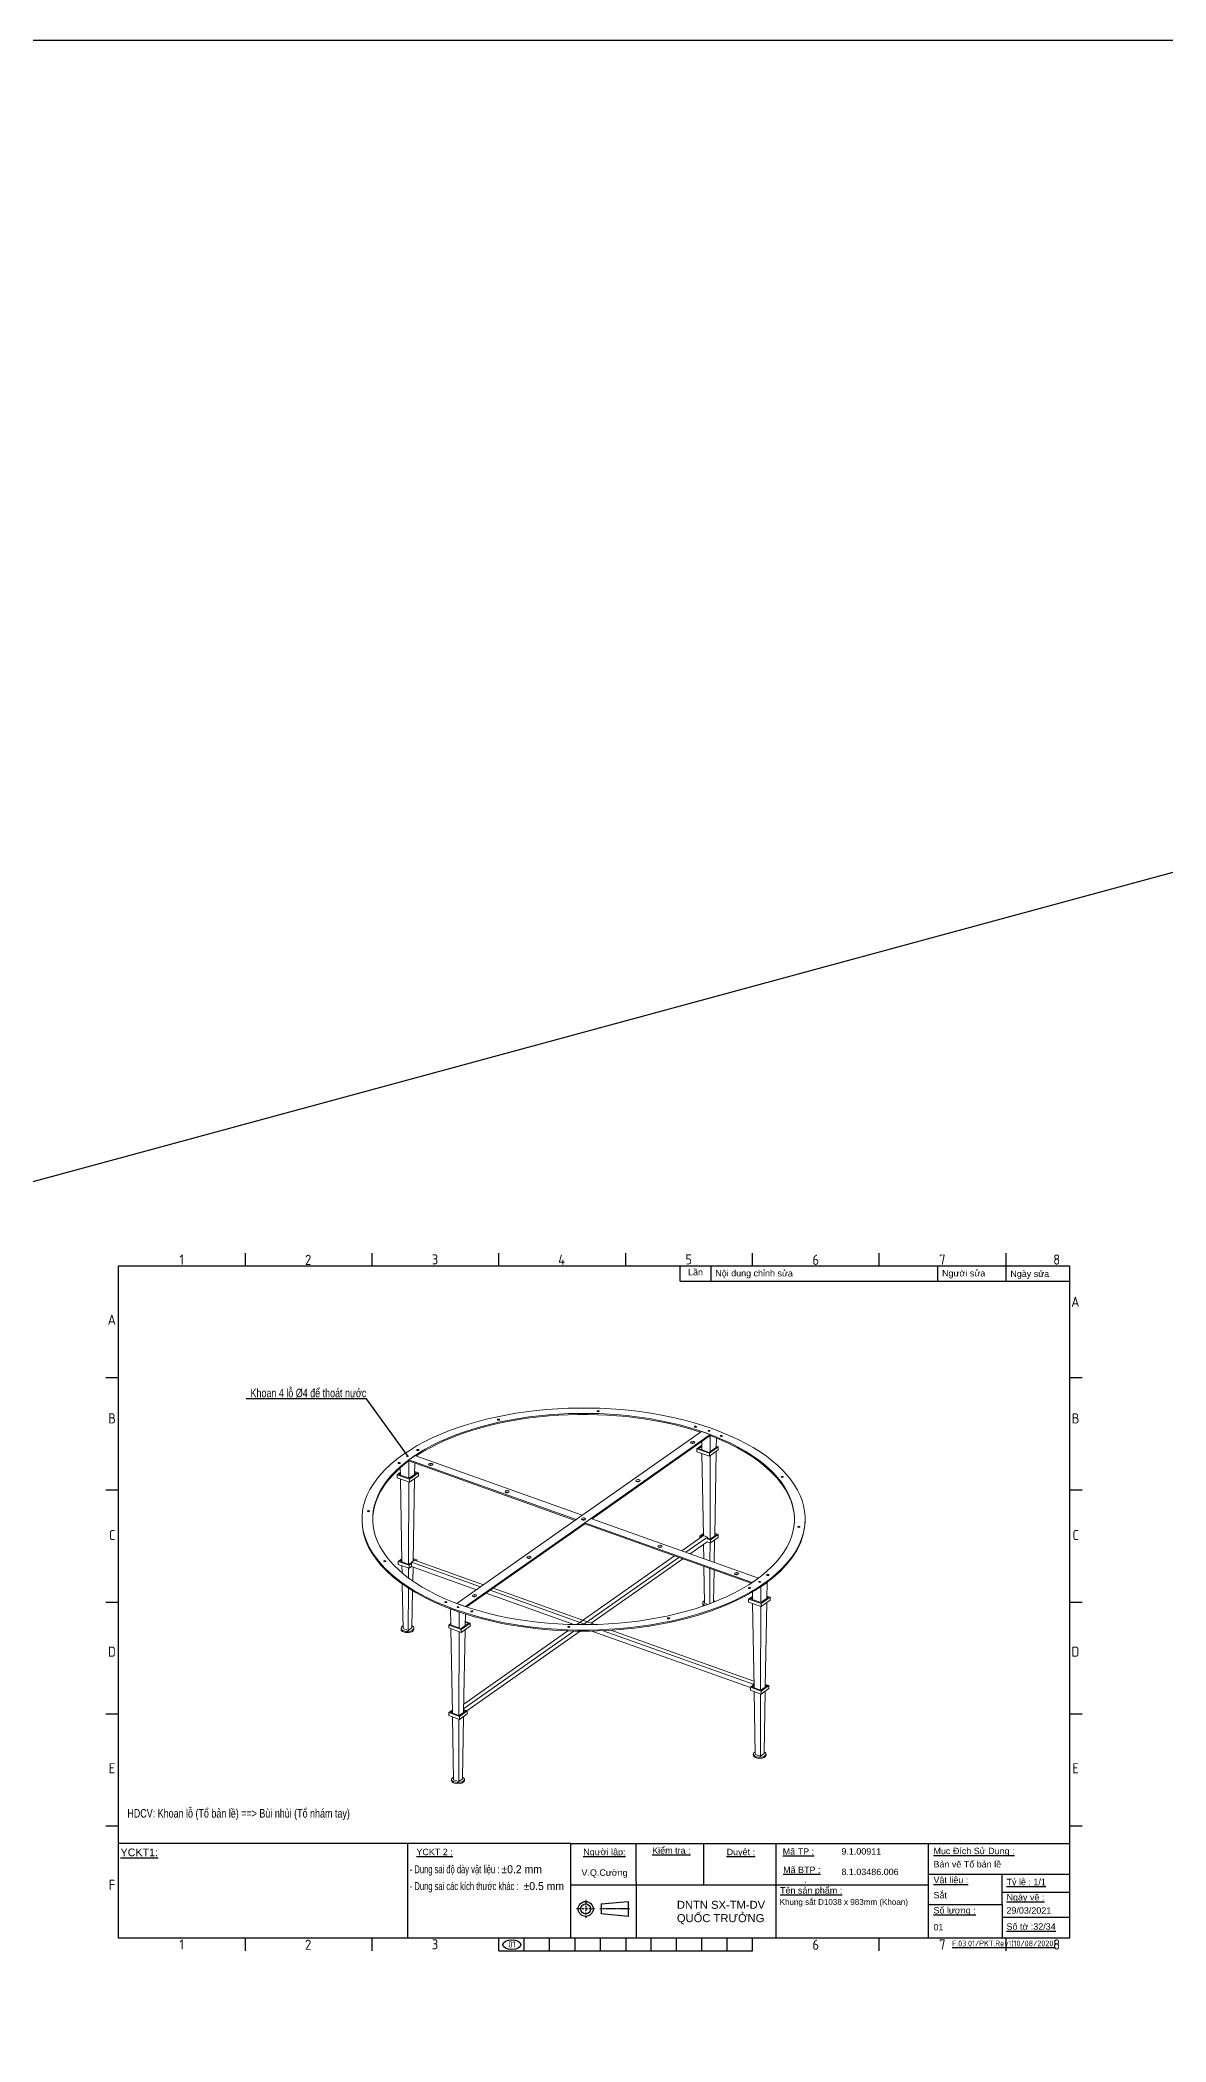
# Model space of a CAD drawing. Header units: millimetres. Extents: x -205945 to -46279, y 28253 to 108078.
# Drawn here: x -76621 to -73984, y 42324 to 47014 of the extents above; entities that cross this region are included whole.
import ezdxf
from ezdxf import colors
from ezdxf.entities.mleader import LeaderData, LeaderLine
from ezdxf.math import Vec2, Vec3

# ---------------------------------------------------------------- set-up
doc = ezdxf.new("R2010")
doc.units = ezdxf.units.MM
for name, pattern in [('CENTER', [2, 1.25, -0.25, 0.25, -0.25]), ('CENTERX2', [4, 2.5, -0.5, 0.5, -0.5]), ('CONTPVMNIL', [0])]:
    doc.linetypes.add(name, pattern=pattern)
doc.layers.get('0').update_dxf_attribs({"linetype": 'CONTPVMNIL'})
for name, color, linetype in [('CENTER', 1, 'CENTERX2'), ('FRAME050', 6, 'Continuous'), ('MAIN', 7, 'Continuous')]:
    doc.layers.add(name, color=color, linetype=linetype)
doc.styles.add('ISOCP', font='isocp')
doc.styles.add('SLDTEXTSTYLE3', font='TXT', dxfattribs={"width": 0.65, "bigfont": 'bigfont'})
doc.styles.get("Standard").update_dxf_attribs({"font": 'isocp.shx'})
doc.styles.add('style1', font='arial.ttf', dxfattribs={"width": 0.75})

# ---------------------------------------------------------------- blocks, each defined once
blk = doc.blocks.new('ẢERHAEEH')
at = {"layer": 'FRAME050'}
for p, q in [((-261.36, 213.96), (-261.36, 217.92)), ((-221.76, 213.96), (-221.76, 217.92)), ((-182.16, 213.96), (-182.16, 217.92)), ((-142.56, 213.96), (-142.56, 217.92)), ((-102.96, 213.96), (-102.96, 217.92)), ((-63.36, 213.96), (-63.36, 217.92)), ((-23.76, 213.96), (-23.76, 217.92)), ((-300.96, 178.96), (-304.92, 178.96)), ((0, 178.96), (-3.96, 178.96)), ((-300.96, 143.96), (-304.92, 143.96)), ((0, 143.96), (-3.96, 143.96)), ((-304.92, 108.96), (-300.96, 108.96)), ((-3.96, 108.96), (0, 108.96)), ((-300.96, 73.96), (-304.92, 73.96)), ((0, 73.96), (-3.96, 73.96)), ((-300.96, 38.96), (-304.92, 38.96)), ((0, 38.96), (-3.96, 38.96)), ((-261.36, 0), (-261.36, 3.96)), ((-221.76, 0), (-221.76, 3.96)), ((-182.16, 0), (-182.16, 3.96)), ((-182.16, 0), (-102.96, 0)), ((-174.24, 0), (-174.24, 3.96)), ((-166.32, 0), (-166.32, 3.96)), ((-158.4, 0), (-158.4, 3.96)), ((-150.48, 0), (-150.48, 3.96)), ((-142.56, 3.96), (-142.56, 0)), ((-134.64, 0), (-134.64, 3.96)), ((-126.72, 0), (-126.72, 3.96)), ((-118.8, 0), (-118.8, 3.96)), ((-110.88, 0), (-110.88, 3.96)), ((-102.96, 0), (-102.96, 3.96)), ((-63.36, 0), (-63.36, 3.96)), ((-23.76, 0), (-23.76, 3.96))]:
    blk.add_line(p, q, dxfattribs=at)
at = {"layer": 'MAIN', "color": 7, "linetype": 'Continuous'}
blk.add_lwpolyline([(-300.96, 213.96), (-3.96, 213.96), (-3.96, 3.96), (-300.96, 3.96)], close=True, dxfattribs=at)
at = {"layer": 'FRAME050', "style": 'ISOCP'}
for s, p in [('1', (-281.95, 214.36)), ('2', (-242.72, 214.28)), ('3', (-203.13, 214.42)), ('4', (-163.63, 214.36)), ('5', (-123.93, 214.42)), ('6', (-84.25, 214.28)), ('7', (-44.67, 214.36)), ('8', (-9.03, 214.36)), ('A', (-3.41, 201.17)), ('A', (-304.37, 195.59)), ('B', (-304.21, 164.74)), ('B', (-3.25, 164.74)), ('C', (-303.97, 128.3)), ('C', (-3.01, 128.3)), ('D', (-304.3, 91.87)), ('D', (-3.34, 91.87)), ('E', (-304.05, 55.44)), ('E', (-3.09, 55.44)), ('F', (-304.05, 19.01)), ('1', (-281.95, 0.4)), ('2', (-242.72, 0.32)), ('3', (-203.13, 0.46)), ('6', (-84.25, 0.32)), ('7', (-44.67, 0.4)), ('8', (-9.03, 0.4))]:
    blk.add_text(s, height=3.17, dxfattribs=at).set_placement(p)

msp = doc.modelspace()

# ---------------------------------------------------------------- linework, layer by layer
at = {"ltscale": 30}
msp.add_line((-135875.365, 28252.757), (-66788.624, 47014.308), dxfattribs=at)
at = {"color": 0, "linetype": 'Continuous', "lineweight": 0, "extrusion": (0, 0.865351, 0.501167)}
for p, q in [((-75071.342, 43754.363, 0), (-75365.305, 43547.693, 0)), ((-75344.948, 43540.42, 0), (-75050.985, 43747.09, 0)), ((-75051.035, 43744.459, 0), (-75327.988, 43549.748, 0)), ((-75070.758, 43721.875, 0), (-75082.438, 43713.663, 0)), ((-75078.253, 43714.015, 0), (-75070.713, 43719.316, 0)), ((-75050.985, 43747.09, 0), (-75071.342, 43754.363, 0)), ((-75070.908, 43730.487, 0), (-75070.573, 43711.271, 0)), ((-75036.411, 43717.53, 0), (-75053.825, 43705.288, 0)), ((-75053.123, 43703.191, 0), (-75032.227, 43717.882, 0)), ((-75050.923, 43744.417, 0), (-75051.032, 43707.251, 0)), ((-75036.687, 43738.843, 0), (-75037.066, 43717.07, 0)), ((-75037.054, 43717.76, 0), (-75036.411, 43717.53, 0)), ((-75032.227, 43717.882, 0), (-75037.022, 43719.595, 0)), ((-75032.227, 43717.882, 0), (-75032.227, 43710.959, 0)), ((-75777.359, 43668.887, 0), (-75777.063, 43651.913, 0)), ((-75757.413, 43685.006, 0), (-75757.531, 43644.935, 0)), ((-75742.814, 43697.948, 0), (-75757.326, 43687.745, 0)), ((-75757.326, 43687.745, 0), (-75365.305, 43547.693, 0)), ((-75367.754, 43545.972, 0), (-75757.255, 43685.124, 0)), ((-75743.167, 43680.091, 0), (-75743.632, 43653.342, 0)), ((-75350.794, 43557.896, 0), (-75742.814, 43697.948, 0)), ((-75082.438, 43713.663, 0), (-75082.438, 43706.741, 0)), ((-75082.438, 43713.663, 0), (-75053.123, 43703.191, 0)), ((-75053.123, 43696.268, 0), (-75082.438, 43706.741, 0)), ((-75053.825, 43705.288, 0), (-75078.253, 43714.015, 0)), ((-75070.594, 43712.477, 0), (-75071.724, 43711.682, 0)), ((-75070.419, 43702.447, 0), (-75067.068, 43510.195, 0)), ((-75032.227, 43710.959, 0), (-75053.123, 43696.268, 0)), ((-75053.123, 43703.191, 0), (-75053.123, 43696.268, 0)), ((-75051.06, 43697.718, 0), (-75051.635, 43502.495, 0)), ((-75037.233, 43707.439, 0), (-75040.674, 43509.445, 0)), ((-75777.174, 43658.252, 0), (-75784.856, 43652.851, 0)), ((-75784.856, 43652.851, 0), (-75755.542, 43642.378, 0)), ((-75784.856, 43652.851, 0), (-75784.856, 43645.928, 0)), ((-75755.542, 43635.455, 0), (-75784.856, 43645.928, 0)), ((-75780.672, 43653.202, 0), (-75777.129, 43655.693, 0)), ((-75756.244, 43644.475, 0), (-75780.672, 43653.202, 0)), ((-75776.909, 43643.089, 0), (-75773.52, 43448.637, 0)), ((-75757.557, 43636.175, 0), (-75758.125, 43443.137, 0)), ((-75738.83, 43656.718, 0), (-75756.244, 43644.475, 0)), ((-75755.542, 43642.378, 0), (-75734.646, 43657.07, 0)), ((-75734.646, 43650.147, 0), (-75755.542, 43635.455, 0)), ((-75755.542, 43642.378, 0), (-75755.542, 43635.455, 0)), ((-75743.799, 43643.711, 0), (-75747.149, 43450.969, 0)), ((-75743.544, 43658.402, 0), (-75738.83, 43656.718, 0)), ((-75734.646, 43657.07, 0), (-75743.512, 43660.237, 0)), ((-75734.646, 43657.07, 0), (-75734.646, 43650.147, 0)), ((-75866.871, 43546.562, 0), (-75866.871, 43549.158, 0)), ((-75365.305, 43547.693, 0), (-75644.84, 43351.167, 0)), ((-75624.483, 43343.894, 0), (-75344.948, 43540.42, 0)), ((-75344.948, 43537.824, 0), (-75621.852, 43343.148, 0)), ((-75344.948, 43540.42, 0), (-74952.811, 43400.327, 0)), ((-74955.548, 43398.709, 0), (-75344.948, 43537.824, 0)), ((-74938.3, 43410.529, 0), (-75330.436, 43550.623, 0)), ((-74828.871, 43546.562, 0), (-74828.871, 43549.158, 0)), ((-75067.189, 43510.238, 0), (-75117.799, 43474.657, 0)), ((-75057.417, 43506.747, 0), (-75108.028, 43471.166, 0)), ((-75057.957, 43495.984, 0), (-75098.234, 43467.667, 0)), ((-75067.152, 43515.005, 0), (-75075.464, 43509.161, 0)), ((-75075.464, 43509.161, 0), (-75075.464, 43504.42, 0)), ((-75075.464, 43509.161, 0), (-75070.993, 43507.564, 0)), ((-75071.28, 43509.513, 0), (-75067.107, 43512.446, 0)), ((-75069.251, 43508.788, 0), (-75071.28, 43509.513, 0)), ((-75057.417, 43506.747, 0), (-75067.189, 43510.238, 0)), ((-75066.713, 43489.828, 0), (-75066.127, 43456.196, 0)), ((-75057.957, 43502.907, 0), (-75050.221, 43500.143, 0)), ((-75050.221, 43493.22, 0), (-75057.957, 43495.984, 0)), ((-75057.417, 43503.286, 0), (-75057.417, 43506.747, 0)), ((-75050.922, 43502.24, 0), (-75057.417, 43504.56, 0)), ((-75051.661, 43493.735, 0), (-75051.786, 43451.073, 0)), ((-75036.411, 43512.442, 0), (-75050.922, 43502.24, 0)), ((-75050.221, 43500.143, 0), (-75032.227, 43512.794, 0)), ((-75032.227, 43505.871, 0), (-75050.221, 43493.22, 0)), ((-75050.221, 43500.143, 0), (-75050.221, 43493.22, 0)), ((-75040.842, 43499.814, 0), (-75041.751, 43447.488, 0)), ((-75040.596, 43513.937, 0), (-75036.411, 43512.442, 0)), ((-75032.227, 43512.794, 0), (-75040.564, 43515.773, 0)), ((-75032.227, 43512.794, 0), (-75032.227, 43505.871, 0)), ((-75773.642, 43455.647, 0), (-75781.954, 43449.803, 0)), ((-75781.954, 43449.803, 0), (-75756.711, 43440.785, 0)), ((-75781.954, 43449.803, 0), (-75781.954, 43442.881, 0)), ((-75756.711, 43433.862, 0), (-75781.954, 43442.881, 0)), ((-75777.77, 43450.155, 0), (-75773.598, 43453.088, 0)), ((-75757.413, 43442.882, 0), (-75777.77, 43450.155, 0)), ((-75773.366, 43439.812, 0), (-75773.075, 43423.13, 0)), ((-75758.151, 43434.377, 0), (-75758.219, 43411.314, 0)), ((-75751.197, 43447.252, 0), (-75757.413, 43442.882, 0)), ((-75756.711, 43440.785, 0), (-75751.197, 43444.662, 0)), ((-75756.711, 43440.785, 0), (-75756.711, 43433.862, 0)), ((-75751.197, 43437.739, 0), (-75756.711, 43433.862, 0)), ((-75744.231, 43453.021, 0), (-75751.197, 43448.123, 0)), ((-75751.197, 43448.123, 0), (-75751.197, 43437.739, 0)), ((-75751.197, 43448.123, 0), (-75589.234, 43390.261, 0)), ((-75751.197, 43437.739, 0), (-75599.027, 43383.376, 0)), ((-75747.403, 43436.384, 0), (-75747.967, 43403.941, 0)), ((-75747.086, 43454.58, 0), (-75742.901, 43453.084, 0)), ((-75738.717, 43453.436, 0), (-75747.055, 43456.415, 0)), ((-75744.231, 43453.021, 0), (-75582.268, 43395.158, 0)), ((-75742.901, 43453.084, 0), (-75743.41, 43452.727, 0)), ((-75740.967, 43451.854, 0), (-75738.717, 43453.436, 0)), ((-75738.717, 43453.436, 0), (-75738.717, 43451.05, 0)), ((-75134.759, 43462.733, 0), (-75363.795, 43301.71, 0)), ((-75124.988, 43459.242, 0), (-75349.24, 43301.582, 0)), ((-75115.194, 43455.743, 0), (-75329.709, 43304.929, 0)), ((-75065.811, 43438.101, 0), (-75064.306, 43351.739, 0)), ((-75051.839, 43433.109, 0), (-75052.081, 43350.868, 0)), ((-75772.621, 43397.093, 0), (-75770.796, 43292.382, 0)), ((-75758.289, 43387.354, 0), (-75758.582, 43288.018, 0)), ((-75559.463, 43387.011, 0), (-75321.338, 43301.939, 0)), ((-75042.062, 43429.616, 0), (-75043.372, 43354.207, 0)), ((-74952.811, 43400.327, 0), (-74938.3, 43410.529, 0)), ((-74932.483, 43390.469, 0), (-74932.635, 43390.523, 0)), ((-74932.483, 43390.469, 0), (-74932.593, 43353.298, 0)), ((-74917.972, 43400.671, 0), (-74932.483, 43390.469, 0)), ((-74917.972, 43400.671, 0), (-74918.626, 43363, 0)), ((-74918.123, 43400.725, 0), (-74917.972, 43400.671, 0)), ((-75748.363, 43381.126, 0), (-75749.875, 43294.139, 0)), ((-75644.84, 43351.167, 0), (-75624.483, 43343.894, 0)), ((-75576.222, 43375.228, 0), (-75370.826, 43301.849, 0)), ((-75566.428, 43382.114, 0), (-75341.076, 43301.605, 0)), ((-75068.845, 43352.618, 0), (-75068.845, 43350.022, 0)), ((-75064.306, 43351.739, 0), (-75056.888, 43349.089, 0)), ((-74952.319, 43367.805, 0), (-74961.096, 43361.634, 0)), ((-74961.096, 43361.634, 0), (-74961.096, 43354.711, 0)), ((-74961.096, 43361.634, 0), (-74931.782, 43351.161, 0)), ((-74931.782, 43344.239, 0), (-74961.096, 43354.711, 0)), ((-74956.912, 43361.986, 0), (-74952.274, 43365.246, 0)), ((-74932.483, 43353.258, 0), (-74956.912, 43361.986, 0)), ((-74952.497, 43378.062, 0), (-74952.188, 43360.298, 0)), ((-74952.034, 43351.474, 0), (-74948.59, 43153.925, 0)), ((-74932.618, 43344.538, 0), (-74933.196, 43148.425, 0)), ((-74915.069, 43365.501, 0), (-74932.483, 43353.258, 0)), ((-74931.782, 43351.161, 0), (-74910.885, 43365.853, 0)), ((-74910.885, 43358.93, 0), (-74931.782, 43344.239, 0)), ((-74931.782, 43351.161, 0), (-74931.782, 43344.239, 0)), ((-74918.794, 43353.37, 0), (-74922.235, 43155.375, 0)), ((-74918.561, 43366.749, 0), (-74915.069, 43365.501, 0)), ((-74910.885, 43365.853, 0), (-74918.529, 43368.584, 0)), ((-74910.885, 43365.853, 0), (-74910.885, 43358.93, 0)), ((-75775.336, 43293.26, 0), (-75775.336, 43290.664, 0)), ((-75770.796, 43292.382, 0), (-75758.582, 43288.018, 0)), ((-75758.582, 43288.018, 0), (-75749.875, 43294.139, 0)), ((-75745.336, 43293.26, 0), (-75745.336, 43290.664, 0)), ((-75658.735, 43304.183, 0), (-75663.515, 43300.822, 0)), ((-75663.515, 43300.822, 0), (-75663.515, 43293.899, 0)), ((-75663.515, 43300.822, 0), (-75634.201, 43290.349, 0)), ((-75634.201, 43283.426, 0), (-75663.515, 43293.899, 0)), ((-75659.331, 43338.383, 0), (-75659.223, 43338.459, 0)), ((-75659.331, 43338.383, 0), (-75658.678, 43300.94, 0)), ((-75638.974, 43331.111, 0), (-75659.331, 43338.383, 0)), ((-75659.331, 43301.173, 0), (-75658.69, 43301.624, 0)), ((-75634.902, 43292.446, 0), (-75659.331, 43301.173, 0)), ((-75638.974, 43331.111, 0), (-75639.083, 43293.94, 0)), ((-75638.866, 43331.187, 0), (-75638.974, 43331.111, 0)), ((-75617.488, 43304.689, 0), (-75634.902, 43292.446, 0)), ((-75634.201, 43290.349, 0), (-75613.304, 43305.04, 0)), ((-75613.304, 43298.118, 0), (-75634.201, 43283.426, 0)), ((-75624.718, 43326.552, 0), (-75625.193, 43299.272, 0)), ((-75624.017, 43300.099, 0), (-75625.171, 43300.511, 0)), ((-75625.052, 43307.391, 0), (-75617.488, 43304.689, 0)), ((-75613.304, 43305.04, 0), (-75625.02, 43309.226, 0)), ((-75613.304, 43305.04, 0), (-75613.304, 43298.118, 0)), ((-75658.524, 43292.116, 0), (-75655.081, 43094.567, 0)), ((-75639.109, 43285.18, 0), (-75639.686, 43089.067, 0)), ((-75634.201, 43290.349, 0), (-75634.201, 43283.426, 0)), ((-75625.36, 43289.642, 0), (-75628.725, 43096.018, 0)), ((-75384.566, 43287.107, 0), (-75628.383, 43115.692, 0)), ((-75370.406, 43286.702, 0), (-75628.013, 43105.591, 0)), ((-75355.94, 43286.488, 0), (-75621.484, 43099.797, 0)), ((-75328.26, 43286.642, 0), (-74957.025, 43154.016, 0)), ((-75301.576, 43287.493, 0), (-74950.754, 43162.16, 0)), ((-75283.604, 43288.458, 0), (-74948.851, 43168.865, 0)), ((-74951.51, 43158.968, 0), (-74957.025, 43155.092, 0)), ((-74957.025, 43155.092, 0), (-74957.025, 43148.169, 0)), ((-74957.025, 43155.092, 0), (-74931.782, 43146.073, 0)), ((-74952.84, 43155.443, 0), (-74948.668, 43158.377, 0)), ((-74932.483, 43148.17, 0), (-74952.84, 43155.443, 0)), ((-74948.758, 43163.562, 0), (-74950.754, 43162.16, 0)), ((-74950.754, 43162.16, 0), (-74950.754, 43158.698, 0)), ((-74917.972, 43158.373, 0), (-74932.483, 43148.17, 0)), ((-74931.782, 43146.073, 0), (-74913.787, 43158.724, 0)), ((-74913.787, 43151.801, 0), (-74931.782, 43139.151, 0)), ((-74922.157, 43159.868, 0), (-74917.972, 43158.373, 0)), ((-74913.787, 43158.724, 0), (-74922.125, 43161.703, 0)), ((-74913.787, 43158.724, 0), (-74913.787, 43151.801, 0)), ((-75628.013, 43105.591, 0), (-75628.555, 43105.785, 0)), ((-75628.013, 43102.13, 0), (-75628.013, 43105.591, 0)), ((-74931.782, 43139.151, 0), (-74957.025, 43148.169, 0)), ((-74948.436, 43145.101, 0), (-74945.867, 42997.67, 0)), ((-74933.221, 43139.665, 0), (-74933.652, 42993.306, 0)), ((-74931.782, 43146.073, 0), (-74931.782, 43139.151, 0)), ((-74922.402, 43145.745, 0), (-74924.945, 42999.428, 0)), ((-75655.203, 43101.577, 0), (-75663.515, 43095.734, 0)), ((-75663.515, 43095.734, 0), (-75663.515, 43088.811, 0)), ((-75663.515, 43095.734, 0), (-75638.272, 43086.716, 0)), ((-75638.272, 43079.793, 0), (-75663.515, 43088.811, 0)), ((-75659.331, 43096.085, 0), (-75655.158, 43099.019, 0)), ((-75638.974, 43088.813, 0), (-75659.331, 43096.085, 0)), ((-75654.927, 43085.743, 0), (-75652.357, 42938.312, 0)), ((-75639.712, 43080.307, 0), (-75640.143, 42933.948, 0)), ((-75624.462, 43099.015, 0), (-75638.974, 43088.813, 0)), ((-75638.272, 43086.716, 0), (-75620.278, 43099.366, 0)), ((-75620.278, 43092.444, 0), (-75638.272, 43079.793, 0)), ((-75638.272, 43086.716, 0), (-75638.272, 43079.793, 0)), ((-75628.893, 43086.387, 0), (-75631.436, 42940.07, 0)), ((-75628.647, 43100.51, 0), (-75624.462, 43099.015, 0)), ((-75620.278, 43099.366, 0), (-75628.615, 43102.345, 0)), ((-75620.278, 43099.366, 0), (-75620.278, 43092.444, 0)), ((-74950.406, 42998.549, 0), (-74950.406, 42995.953, 0)), ((-74945.867, 42997.67, 0), (-74933.652, 42993.306, 0)), ((-74933.652, 42993.306, 0), (-74924.945, 42999.428, 0)), ((-74920.406, 42998.549, 0), (-74920.406, 42995.953, 0)), ((-75656.896, 42939.191, 0), (-75656.896, 42936.595, 0)), ((-75652.357, 42938.312, 0), (-75640.143, 42933.948, 0)), ((-75640.143, 42933.948, 0), (-75631.436, 42940.07, 0)), ((-75626.896, 42939.191, 0), (-75626.896, 42936.595, 0))]:
    msp.add_line(p, q, dxfattribs=at)
for p, q in [((-75377.801, 42789.057, 0), (-76437.065, 42789.057, 0)), ((-75760.657, 42789.057, 0), (-75760.657, 42567.11, 0)), ((-75066.512, 42789.057, 0), (-75066.512, 42692.287, 0)), ((-74540.098, 42717.413, 0), (-74540.098, 42789.057, 0)), ((-75377.801, 42692.287, 0), (-74896.63, 42692.287, 0)), ((-75224.835, 42698.44, 0), (-75224.835, 42567.11, 0)), ((-74828.287, 42698.44, 0), (-74827.325, 42698.44, 0)), ((-74367.297, 42675.209, 0), (-74209.565, 42675.209, 0)), ((-74367.297, 42616.388, 0), (-74209.565, 42616.388, 0))]:
    msp.add_line(p, q)
at = {"ltscale": 3}
msp.add_line((-74896.63, 42692.287, 0), (-74540.098, 42692.287, 0), dxfattribs=at)
at = {"linetype": 'ByBlock'}
msp.add_line((-74367.297, 42646.31, 0), (-74367.297, 42567.11, 0), dxfattribs=at)
at = {"ltscale": 30}
msp.add_lwpolyline([(-135875.365, 47014.308), (-66788.624, 47014.308), (-66788.624, 28252.757), (-135875.365, 28252.757)], close=True, dxfattribs=at)
at = {"color": 0, "linetype": 'Continuous', "lineweight": 0}
for centre, major_axis, start_param, end_param in [((-75347.871, 43549.158, 0), (-519, 0), -5.331687179632194, 0.9514981275473926), ((-75347.871, 43546.562, 0), (-494, 0), -2.15869906, -0.65314679), ((-75092.508, 43726.094, 0), (-2.5, 0), -2.19009453, -0.31736757), ((-75092.508, 43726.094, 0), (2.5, 0), 0.31736757, 0.95149813), ((-75347.871, 43546.562, 0), (494, 0), 0.00524295, 0.92619178), ((-75347.871, 43546.562, 0), (-494, 0), -0.59399185, -0.00524295), ((-75706.099, 43674.541, 0), (-2.5, 0), -2.19009453, -0.31736757), ((-75706.099, 43674.541, 0), (2.5, 0), 0.31736757, 0.95149813), ((-75220.211, 43636.313, 0), (-2.5, 0), -2.19009453, -0.31736757), ((-75220.211, 43636.313, 0), (2.5, 0), 0.31736757, 0.95149813), ((-75526.956, 43610.541, 0), (-2.5, 0), -2.19009453, -0.31736757), ((-75526.956, 43610.541, 0), (2.5, 0), 0.31736757, 0.95149813), ((-75347.871, 43546.562, 0), (-2.5, 0), -2.19009453, -0.31736757), ((-75347.871, 43546.562, 0), (-2.5, 0), -2.19009453, -0.31736757), ((-75347.871, 43546.562, 0), (2.5, 0), 0.31736757, 0.95149813), ((-75347.871, 43546.562, 0), (2.5, 0), 0.31736757, 0.95149813), ((-75168.67, 43482.541, 0), (-2.5, 0), -2.19009453, -0.31736757), ((-75168.67, 43482.541, 0), (2.5, 0), 0.31736757, 0.95149813), ((-75475.615, 43456.752, 0), (-2.5, 0), -2.19009453, -0.31736757), ((-75475.615, 43456.752, 0), (2.5, 0), 0.31736757, 0.95149813), ((-74989.527, 43418.541, 0), (-2.5, 0), -2.19009453, -0.31736757), ((-74989.527, 43418.541, 0), (2.5, 0), 0.31736757, 0.95149813), ((-75603.317, 43366.972, 0), (-2.5, 0), -2.19009453, -0.31736757), ((-75603.317, 43366.972, 0), (2.5, 0), 0.31736757, 0.95149813), ((-75053.845, 43352.618, 0), (-15, 0), -0.6192982, 0.88838671), ((-75053.845, 43352.618, 0), (-15, 0), -0.78894353, -0.6192982), ((-75053.845, 43352.618, 0), (-15, 0), -2.74329553, -2.34977812), ((-75760.336, 43293.26, 0), (-15, 0), -0.78894353, 0.95149813), ((-75760.336, 43293.26, 0), (15, 0), -2.19009453, 0.79181453), ((-74935.406, 42998.549, 0), (-15, 0), -0.78894353, 3.93340718), ((-75641.896, 42939.191, 0), (-15, 0), -0.78894353, 2.52229445), ((-75641.896, 42939.191, 0), (15, 0), -0.6192982, 0.79181453)]:
    msp.add_ellipse(centre, major_axis=major_axis, ratio=0.50116692, start_param=start_param, end_param=end_param, dxfattribs=at)
at = {"color": 0, "linetype": 'Continuous', "lineweight": 0, "extrusion": (-5.55112e-17, -9.24446e-33, -1)}
msp.add_ellipse((-75347.871, 43549.158, 0), major_axis=(494, 0), ratio=0.50116692, start_param=-4.093090781137342, end_param=2.190094526042244, dxfattribs=at)
at = {"color": 0, "linetype": 'Continuous', "lineweight": 0, "extrusion": (1.33279e-16, -5.55112e-17, -1)}
for centre, major_axis, start_param, end_param in [((-75546.932, 43781.979, 0), (2.5, 0), -4.093090781137289, 2.190094526042297), ((-75313.533, 43801.869, 0), (2.5, 0), -4.093090781137289, 2.190094526042297), ((-75085.925, 43765.602, 0), (2.5, 0), -4.093090781137289, 2.190094526042297), ((-75092.508, 43728.69, 0), (5, 0), -0.95149813, 5.33168718), ((-75779.751, 43680.437, 0), (2.5, 0), -4.093090781137289, 2.190094526042297), ((-75736.342, 43710.955, 0), (2.5, 0), -4.093090781137289, 2.190094526042297), ((-75706.099, 43677.137, 0), (5, 0), -0.95149813, 5.33168718), ((-75220.211, 43638.909, 0), (5, 0), -0.95149813, 5.33168718), ((-74882.393, 43647.841, 0), (2.5, 0), -4.093090781137653, 2.190094526041933), ((-75526.956, 43613.137, 0), (5, 0), -0.95149813, 5.33168718), ((-75851.949, 43567.538, 0), (2.5, 0), -4.093090781137289, 2.190094526042297), ((-75347.871, 43549.158, 0), (5, 0), -0.95149813, 5.33168718), ((-75347.871, 43549.158, 0), (5, 0), -0.95149813, 5.33168718), ((-74843.792, 43530.778, 0), (2.5, 0), -4.093090781137289, 2.190094526042297), ((-75168.67, 43485.137, 0), (5, 0), -0.95149813, 5.33168718), ((-75813.348, 43450.475, 0), (2.5, 0), -4.093090781137289, 2.190094526042297), ((-75475.615, 43459.348, 0), (5, 0), -0.95149813, 5.33168718), ((-74989.527, 43421.137, 0), (5, 0), -0.95149813, 5.33168718), ((-74959.4, 43387.361, 0), (2.5, 0), -4.093090781137654, 2.190094526041932), ((-74915.991, 43417.879, 0), (2.5, 0), -4.093090781137289, 2.190094526042297), ((-75670.712, 43354.469, 0), (2.5, 0), -4.093090781137289, 2.190094526042297), ((-75603.317, 43369.568, 0), (5, 0), -0.95149813, 5.33168718), ((-75609.817, 43332.714, 0), (2.5, 0), -4.093090781137654, 2.190094526041932), ((-75382.209, 43296.447, 0), (2.5, 0), -4.093090781137289, 2.190094526042297), ((-75148.81, 43316.337, 0), (2.5, 0), -4.093090781137289, 2.190094526042297)]:
    msp.add_ellipse(centre, major_axis=major_axis, ratio=0.50116692, start_param=start_param, end_param=end_param, dxfattribs=at)
at = {"color": 0, "linetype": 'Continuous', "lineweight": 0, "extrusion": (8.65026e-17, -5.55112e-17, -1)}
msp.add_ellipse((-75053.866, 43755.857, 0), major_axis=(2, 0), ratio=0.50116692, start_param=-5.663887107932682, end_param=0.6192981992469044, dxfattribs=at)
at = {"color": 0, "linetype": 'Continuous', "lineweight": 0, "extrusion": (3.31905e-17, -5.55112e-17, -1)}
msp.add_ellipse((-75025.029, 43743.847, 0), major_axis=(2.493, 0), ratio=0.50116692, start_param=-4.09309078113742, end_param=2.190094526042166, dxfattribs=at)
at = {"color": 0, "linetype": 'Continuous', "lineweight": 0, "extrusion": (-8.32019e-17, -2.22045e-16, -1)}
msp.add_ellipse((-75760.307, 43696.504, 0), major_axis=(-2, 0), ratio=0.50116692, start_param=-4.09309078113747, end_param=2.190094526042116, dxfattribs=at)
at = {"color": 0, "linetype": 'Continuous', "lineweight": 0, "extrusion": (8.29563e-17, 1.66533e-16, -1)}
msp.add_ellipse((-75347.871, 43546.562, 0), major_axis=(-519, 0), ratio=0.50116692, start_param=-0.95149813, end_param=0, dxfattribs=at)
at = {"color": 0, "linetype": 'Continuous', "lineweight": 0, "extrusion": (-5.76803e-17, -1.66533e-16, -1)}
msp.add_ellipse((-75347.871, 43546.562, 0), major_axis=(519, 0), ratio=0.50116692, start_param=0, end_param=2.19009453, dxfattribs=at)
at = {"color": 0, "linetype": 'Continuous', "lineweight": 0, "extrusion": (-1.37806e-17, -1.11022e-16, -1)}
msp.add_ellipse((-74935.435, 43401.812, 0), major_axis=(2, 0), ratio=0.50116692, start_param=-4.093090781137471, end_param=2.190094526042115, dxfattribs=at)
at = {"color": 0, "linetype": 'Continuous', "lineweight": 0, "extrusion": (4.47721e-17, -9.23805e-30, -1)}
msp.add_ellipse((-75641.876, 43342.459, 0), major_axis=(-2, 0), ratio=0.50116692, start_param=-5.663887107932043, end_param=0.6192981992475435, dxfattribs=at)
at = {"color": 0, "linetype": 'Continuous', "lineweight": 0, "extrusion": (-5.55112e-17, -1.66533e-16, -1)}
msp.add_ellipse((-75053.845, 43350.022, 0), major_axis=(-15, 0), ratio=0.50116692, start_param=-0.60182137, end_param=0, dxfattribs=at)
at = {"color": 0, "linetype": 'Continuous', "lineweight": 0, "extrusion": (-5.55112e-17, -3.88578e-16, -1)}
msp.add_ellipse((-75760.336, 43290.664, 0), major_axis=(-15, 0), ratio=0.50116692, start_param=-0.95149813, end_param=0, dxfattribs=at)
at = {"color": 0, "linetype": 'Continuous', "lineweight": 0, "extrusion": (5.10327e-17, -5.55112e-17, -1)}
msp.add_ellipse((-75760.336, 43290.664, 0), major_axis=(15, 0), ratio=0.50116692, start_param=0, end_param=2.19009453, dxfattribs=at)
at = {"color": 0, "linetype": 'Continuous', "lineweight": 0, "extrusion": (2.2211e-17, -1.11022e-16, -1)}
msp.add_ellipse((-74935.406, 42995.953, 0), major_axis=(15, 0), ratio=0.50116692, start_param=0, end_param=3.14159265, dxfattribs=at)
at = {"color": 0, "linetype": 'Continuous', "lineweight": 0, "extrusion": (-3.03428e-17, -5.55112e-17, -1)}
msp.add_ellipse((-75641.896, 42936.595, 0), major_axis=(-15, 0), ratio=0.50116692, start_param=-2.52229445, end_param=0, dxfattribs=at)
at = {"color": 0, "linetype": 'Continuous', "lineweight": 0, "extrusion": (-1.22692e-16, -1.66533e-16, -1)}
msp.add_ellipse((-75641.896, 42936.595, 0), major_axis=(15, 0), ratio=0.50116692, start_param=0, end_param=0.6192982, dxfattribs=at)
at = {"color": 1}
msp.add_ellipse((-75515.669, 42551.916, 0), major_axis=(-21.079, 0), ratio=0.55171628, dxfattribs=at)
at = {"layer": 'CENTER', "color": 1, "linetype": 'CENTER', "ltscale": 0.05}
for p, q in [((-75342.92, 42656.953, 0), (-75342.92, 42614.169, 0)), ((-75321.528, 42635.561, 0), (-75364.312, 42635.561, 0))]:
    msp.add_line(p, q, dxfattribs=at)
at = {"layer": 'CENTER'}
msp.add_line((-75240.367, 42635.561, 0), (-75309.692, 42635.561, 0), dxfattribs=at)
at = {"layer": 'MAIN'}
for p, q in [((-75121.28, 44106.11, 0), (-75121.28, 44142.11, 0)), ((-75049.28, 44106.11, 0), (-75049.28, 44142.11, 0)), ((-74518.072, 44106.11, 0), (-74518.072, 44142.11, 0)), ((-74358.065, 44106.11, 0), (-74358.065, 44142.11, 0)), ((-75121.28, 44106.11, 0), (-74209.565, 44106.11, 0)), ((-75377.801, 42789.057, 0), (-74209.565, 42789.057, 0)), ((-75377.801, 42692.287, 0), (-75377.801, 42789.057, 0)), ((-75224.835, 42698.44, 0), (-75224.835, 42789.057, 0)), ((-74896.63, 42717.413, 0), (-74896.63, 42789.057, 0)), ((-75377.801, 42567.11, 0), (-75377.801, 42692.287, 0)), ((-74896.63, 42646.31, 0), (-74896.63, 42717.413, 0)), ((-74540.098, 42717.413, 0), (-74209.565, 42717.413, 0)), ((-74540.098, 42646.31, 0), (-74540.098, 42717.413, 0)), ((-74367.297, 42646.31, 0), (-74367.297, 42717.413, 0)), ((-75306.959, 42647.322, 0), (-75243.75, 42653.203, 0)), ((-75306.959, 42647.322, 0), (-75306.959, 42623.8, 0)), ((-75243.75, 42653.203, 0), (-75243.75, 42617.919, 0)), ((-74896.63, 42567.11, 0), (-74896.63, 42646.31, 0)), ((-74540.098, 42646.31, 0), (-74367.297, 42646.31, 0)), ((-74540.098, 42567.11, 0), (-74540.098, 42646.31, 0)), ((-74358.667, 42646.31, 0), (-74358.353, 42646.31, 0)), ((-75243.75, 42617.919, 0), (-75306.959, 42623.8, 0))]:
    msp.add_line(p, q, dxfattribs=at)
for radius in [17.642, 11.761]:
    msp.add_circle((-75342.92, 42635.561, 0), radius, dxfattribs=at)

# ---------------------------------------------------------------- block references
at = {"xscale": 7.5, "yscale": 7.5, "zscale": 7.5}
msp.add_blockref('ẢERHAEEH', (-74179.865, 42537.41, 0), dxfattribs=at)

# ---------------------------------------------------------------- texts
at = {"attachment_point": 1}
for s, insert, char_height, width in [('{\\fArial|b0|i0|c0|p34;Lần}', (-75103.155, 44135.01, 0), 15, 24.50884), ('{\\fArial|b0|i0|c0|p34;\\LYCKT1:}', (-76432.637, 42777.087, 0), 18, 28.97216), ('{\\fArial|b0|i0|c0|p34;29/03/2021}', (-74357.09, 42639.52, 0), 15, 11.98235), ('{\\LF.03.01/PKT.Rev1(10/08/2020)}', (-74484.307, 42561.518, 0), 13.5, 28.97216)]:
    msp.add_mtext(s, dxfattribs=dict(at, insert=insert, char_height=char_height, width=width))
at = {"color": 0, "attachment_point": 1, "style": 'SLDTEXTSTYLE3'}
for s, insert, char_height, width in [('{\\fArial|b0|i0|c0|p34;\\W1;\\C256;Nội dung chỉnh sửa}', (-75039.231, 44132.531, 0), 15, 274.88014), ('{\\fArial|b0|i0|c0|p34;\\W1;\\C256;Người sửa}', (-74508.023, 44132.531, 0), 15, 274.88014), ('{\\fArial|b0|i0|c0|p34;\\W1;\\C256;Ngày sửa}', (-74348.016, 44131.23, 0), 15, 274.88014), ('{\\fArial|b0|i0|c0|p34;\\W1;\\L\\C256;YCKT 2 :}', (-75739.309, 42776.553, 0), 15, 104.20621), ('{\\fArial|b0|i0|c0|p34;\\W1;\\L\\C256;Người lập:}', (-75348.426, 42776.553, 0), 15, 104.20621), ('{\\fArial|b0|i0|c0|p34;\\W1;\\L\\C256;Kiểm tra :}', (-75186.985, 42780.186, 0), 15, 104.20621), ('{\\fArial|b0|i0|c0|p34;\\W1;\\L\\C256;Duyệt :}', (-75012.63, 42776.553, 0), 15, 104.20621), ('{\\fArial|b0|i0|c0|p34;\\W1;\\L\\C256;Mã TP :}', (-74881.275, 42777.627, 0), 15, 104.20621), ('{\\fArial|b0|i0|c0|p34;\\W1;\\C256;9.1.00911}', (-74743.809, 42777.846, 0), 15, 104.20621), ('{\\fArial|b0|i0|c0|p34;\\W1;\\L\\C256;Mục Đích Sử Dụng :}', (-74528.144, 42778.992, 0), 15, 198.90063), ('{\\fArial|b0|i0|c0|p34; - Dung sai độ dày vật liệu : \\W0.933;%%P0.2 mm}', (-75759.837, 42737.946, 0), 18.75, 604.403), ('{\\fArial|b0|i0|c0|p34;\\W1;\\L\\C256;Mã BTP :}', (-74880.312, 42734.686, 0), 15, 104.20621), ('{\\fArial|b0|i0|c0|p34;\\W1;\\C256;8.1.03486.006}', (-74743.809, 42729.833, 0), 15, 104.20621), ('{\\fArial|b0|i0|c0|p34;\\W1;\\C256;Bản vẽ Tổ bản lề }', (-74528.144, 42747.842, 0), 15, 198.90063), ('{\\fArial|b0|i0|c0|p34; - Dung sai các kích thước khác : \\W0.933; %%P0.5 mm}', (-75759.837, 42698.545, 0), 18.75, 604.403), ('{\\fArial|b0|i0|c0|p34;\\W1;\\C256;V.Q.Cường}', (-75352.773, 42728.169, 0), 15, 104.20621), ('{\\fArial|b0|i0|c0|p34;\\W1;\\L\\C256;Tên sản phẩm :}', (-74887.551, 42686.641, 0), 15, 152.67102), ('{\\fArial|b0|i0|c0|p34;\\W1;\\L\\C256;Vật liệu :}', (-74528.144, 42711.022, 0), 15, 104.20621), ('{\\fArial|b0|i0|c0|p34;\\W1;\\L\\C256;Tỷ lệ : 1/1}', (-74356.961, 42706.132, 0), 15, 104.20621), ('{\\fArial|b0|i0|c0|p34;\\W1;\\C256;DNTN SX-TM-DV QUỐC TRƯỞNG}', (-75129.238, 42654.642, 0), 18.75, 279.39865), ('{\\fArial|b0|i0|c0|p34;\\W1;\\C256;Khung sắt D1038 x 983mm (Khoan) }', (-74888.607, 42658.653, 0), 13.5, 352.68269), ('{\\fArial|b0|i0|c0|p34;\\W1;\\L\\C256;Số lượng :}', (-74528.144, 42639.919, 0), 15, 104.20621), ('{\\fArial|b0|i0|c0|p34;\\W1;\\C256;Sắt }', (-74528.144, 42675.471, 0), 15, 104.20621), ('{\\fArial|b0|i0|c0|p34;\\W1;\\L\\C256;Ngày vẽ :}', (-74356.961, 42670.449, 0), 15, 104.20621), ('{\\fArial|b0|i0|c0|p34;\\W1;\\C256;01}', (-74528.144, 42600.319, 0), 15, 104.20621), ('{\\fArial|b0|i0|c0|p34;\\W1;\\L\\C256;Số tờ :32/34}', (-74356.961, 42601.846, 0), 15, 136.30066)]:
    msp.add_mtext(s, dxfattribs=dict(at, insert=insert, char_height=char_height, width=width))
at = {"ltscale": 30, "insert": (-76416.49, 42869.632, 0), "char_height": 20, "width": 566.00244, "attachment_point": 1, "style": 'style1'}
msp.add_mtext('HDCV: Khoan lỗ (Tổ bản lề) ==> Bùi nhùi (Tổ nhám tay)', dxfattribs=at)
at = {"color": 7, "insert": (-75523.89, 42560.121, 0), "char_height": 15, "width": 24.50884, "attachment_point": 1}
msp.add_mtext('01', dxfattribs=at)

# ---------------------------------------------------------------- leaders
at = {"ltscale": 30}
ml = msp.add_multileader_mtext('Standard', dxfattribs=at)
ml.set_content('Khoan 4 lỗ %%C4 để thoát nước  ', color=256, style='style1')
ml.set_leader_properties()
ml.build(insert=Vec2(0, 0))
ml.multileader.update_dxf_attribs({"text_right_attachment_type": 6, "dogleg_length": 0.36, "arrow_head_size": 0.18})
ctx = ml.context
ctx.base_point, ctx.char_height, ctx.arrow_head_size, ctx.landing_gap_size, ctx.plane_origin = Vec3(-76126.435, 43843.945, 0), 20, 0.18, 0.09, Vec3(-75760.307, 43697.506, 0)
ctx.right_attachment, ctx.text_align_type = 6, 2
notes = []
notes.append((ctx, [(0, (1, 1, 0), (-75856.366, 43830.348, 0), (-1, 0), 0.36, [(0, [(-75760.307, 43697.506, 0)], 0, [])])]))
ctx.mtext.insert, ctx.mtext.alignment, ctx.mtext.flow_direction = Vec3(-75856.816, 43854.348, 0), 3, 5
for ctx, leaders in notes:
    for number, flags, end, landing, length, lines in leaders:
        leader = LeaderData()
        leader.index, (leader.has_last_leader_line, leader.has_dogleg_vector, leader.attachment_direction) = number, flags
        leader.last_leader_point, leader.dogleg_vector, leader.dogleg_length = Vec3(end), Vec3(landing), length
        for number, points, colour, breaks in lines:
            line = LeaderLine()
            line.index, line.vertices, line.color, line.breaks = number, Vec3.list(points), colors.encode_raw_color(colour), breaks
            leader.lines.append(line)
        ctx.leaders.append(leader)

doc.saveas('drawing.dxf')
